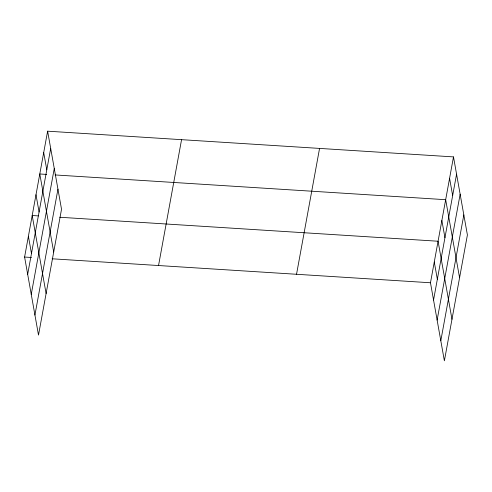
<?xml version="1.0" encoding="UTF-8"?>
<svg xmlns="http://www.w3.org/2000/svg" width="492" height="492" viewBox="0 0 492 492"><rect width="100%" height="100%" fill="white"/><g stroke="black" fill="none" stroke-linecap="round" stroke-linejoin="round"><path stroke-width="0.74" d="M47.619 131.18L61.525 209.235L38.505 335.101L24.6 257.045L47.619 131.18L453.495 156.899L467.4 234.955L444.381 360.821L430.475 282.765L453.495 156.899M27.675 274.302L50.694 148.436M31.248 294.364L54.268 168.498M34.932 315.034L57.951 189.168M158.541 265.532L181.56 139.666M296.535 274.278L319.56 148.412M433.55 300.022L456.57 174.156M437.124 320.089L460.143 194.223M440.807 340.759L463.827 214.893M46.685 174.414L39.797 173.977L53.696 252.027M55.104 174.943L445.672 199.697L459.571 277.746M38.321 215.896L32.195 215.508L46.1 293.564M59.747 217.255L438.071 241.234L451.976 319.283M24.6 257.045L31.488 257.482M52.152 258.792L430.475 282.765M449.583 178.301L452.658 195.558M441.871 220.465L444.946 237.722M434.276 262.002L437.345 279.259M43.708 152.575L46.783 169.832M35.996 194.74L39.071 211.997M28.401 236.277L31.47 253.534"/></g></svg>
